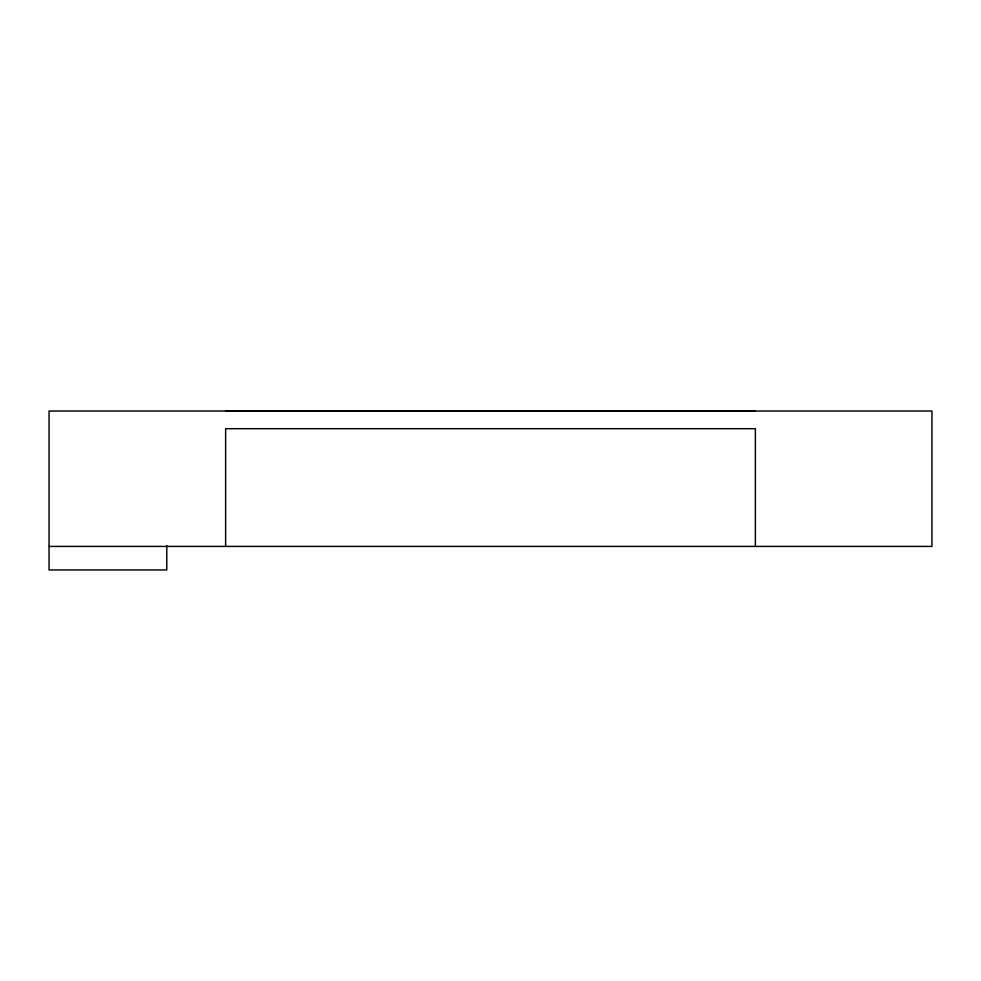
<?xml version="1.0" encoding="UTF-8"?>
<svg xmlns="http://www.w3.org/2000/svg" width="981" height="981" viewBox="0 0 981 981"><rect width="100%" height="100%" fill="white"/><g stroke="black" fill="none" stroke-linecap="round" stroke-linejoin="round"><path stroke-width="1.47" d="M755.37 411.039L225.63 411.039M49.05 546.417L931.95 546.417L931.95 411.039L49.05 411.039L49.05 569.961L166.77 569.961L166.77 545.534M755.37 546.417L755.37 428.697L225.63 428.697L225.63 546.417"/></g></svg>
